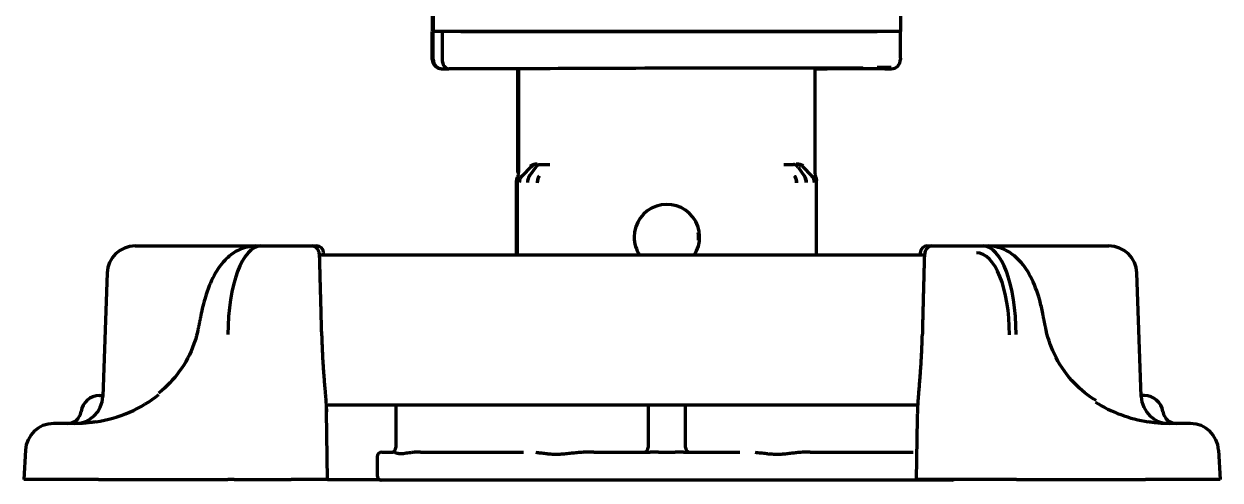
# Model space of a CAD drawing. Header units: inches. Extents: x -2898 to 7248, y 606 to 5598.
# Drawn here: x 2602.2 to 2730.2, y 2233.3 to 2282.1 of the extents above; entities that cross this region are included whole.
import ezdxf

# ---------------------------------------------------------------- set-up
doc = ezdxf.new("R2010")
doc.units = ezdxf.units.IN

msp = doc.modelspace()

# ---------------------------------------------------------------- linework, layer by layer
at = {"linetype": 'Continuous', "lineweight": 70}
for p, q in [((2646.05, 2361.74), (2646.05, 2281.29)), ((2645.95, 2358.4), (2645.95, 2281.34)), ((2696.05, 2358.85), (2696.05, 2281.29)), ((2646.05, 2281.34), (2645.95, 2281.34)), ((2645.95, 2281.29), (2646.05, 2281.29)), ((2645.95, 2278.3), (2645.95, 2281.29)), ((2646.05, 2278.3), (2646.05, 2281.29)), ((2647.85, 2281.29), (2646.05, 2281.29)), ((2647.01, 2281.29), (2647.01, 2278.29)), ((2647.01, 2281.29), (2647.01, 2278.29)), ((2694.25, 2281.29), (2647.85, 2281.29)), ((2649, 2281.29), (2693.55, 2281.29)), ((2696.05, 2281.29), (2694.25, 2281.29)), ((2696.05, 2278.44), (2696.05, 2281.29)), ((2696.05, 2278.44), (2696.05, 2278.3)), ((2647.38, 2277.29), (2647.61, 2277.29)), ((2647.48, 2277.29), (2647.71, 2277.29)), ((2647.58, 2277.29), (2647.61, 2277.29)), ((2647.58, 2277.29), (2647.61, 2277.29)), ((2656.2, 2277.29), (2647.71, 2277.29)), ((2656.2, 2277.29), (2647.71, 2277.29)), ((2655.07, 2277.29), (2655.07, 2266.21)), ((2655.17, 2277.29), (2655.17, 2266.21)), ((2686.92, 2266.21), (2686.92, 2277.39)), ((2694.38, 2277.29), (2686.92, 2277.29)), ((2694.38, 2277.29), (2686.92, 2277.29)), ((2694.38, 2277.29), (2694.61, 2277.29)), ((2657.51, 2267.07), (2658.54, 2267.05)), ((2683.55, 2267.05), (2684.59, 2267.07)), ((2656.49, 2266.79), (2655.55, 2265.85)), ((2657.01, 2266.77), (2656.34, 2265.83)), ((2656.35, 2265.83), (2656.34, 2265.83)), ((2685.09, 2266.77), (2685.75, 2265.83)), ((2685.6, 2266.79), (2686.54, 2265.85)), ((2685.75, 2265.83), (2685.75, 2265.83)), ((2654.95, 2257.34), (2654.95, 2265.35)), ((2655.05, 2257.34), (2655.05, 2265.35)), ((2687.05, 2257.34), (2687.05, 2265.35)), ((2614.14, 2258.34), (2619.64, 2258.34)), ((2619.64, 2258.34), (2623.48, 2258.34)), ((2623.48, 2258.34), (2627.09, 2258.34)), ((2627.09, 2258.34), (2627.61, 2258.34)), ((2627.61, 2258.34), (2629.76, 2258.34)), ((2629.76, 2258.34), (2633.04, 2258.34)), ((2633.04, 2258.34), (2633.57, 2258.34)), ((2698.92, 2258.34), (2699.45, 2258.34)), ((2699.45, 2258.34), (2702.73, 2258.34)), ((2702.73, 2258.34), (2704.88, 2258.34)), ((2704.88, 2258.34), (2705.4, 2258.34)), ((2705.06, 2258.34), (2709.02, 2258.34)), ((2709.02, 2258.34), (2712.85, 2258.34)), ((2712.85, 2258.34), (2718.35, 2258.34)), ((2698.62, 2257.34), (2633.88, 2257.34)), ((2633.9, 2256.91), (2633.9, 2256.92)), ((2634.33, 2257.34), (2634.32, 2257.61)), ((2698.17, 2257.61), (2698.17, 2257.34)), ((2698.59, 2256.92), (2698.6, 2256.91)), ((2611.15, 2255.45), (2610.68, 2242.24)), ((2721.81, 2242.24), (2721.35, 2255.45)), ((2620.86, 2249.33), (2620.86, 2249.33)), ((2711.63, 2249.33), (2711.63, 2249.33)), ((2634.11, 2248.71), (2634.12, 2248.72)), ((2698.38, 2248.72), (2698.38, 2248.71)), ((2610.34, 2242.34), (2610.69, 2242.34)), ((2634.58, 2241.34), (2697.92, 2241.34)), ((2634.62, 2240.61), (2634.61, 2241.34)), ((2642.06, 2241.34), (2642.06, 2236.79)), ((2669.05, 2241.34), (2669.05, 2236.79)), ((2673.05, 2236.79), (2673.05, 2241.34)), ((2722.15, 2242.34), (2721.81, 2242.34)), ((2634.75, 2233.34), (2634.62, 2240.61)), ((2697.88, 2240.95), (2697.88, 2240.93)), ((2607.9, 2239.34), (2605.41, 2239.34)), ((2697.75, 2233.34), (2697.86, 2239.89)), ((2727.09, 2239.34), (2724.59, 2239.34)), ((2602.41, 2236.5), (2602.25, 2233.34)), ((2640.55, 2236.29), (2641.71, 2236.29)), ((2644.68, 2236.29), (2655.71, 2236.29)), ((2663.25, 2236.29), (2669.27, 2236.29)), ((2670.15, 2236.29), (2671.95, 2236.29)), ((2672.82, 2236.29), (2678.84, 2236.29)), ((2686.38, 2236.29), (2697.41, 2236.29)), ((2730.08, 2236.5), (2730.25, 2233.34)), ((2640.05, 2235.79), (2640.05, 2233.79)), ((2610.24, 2233.34), (2602.25, 2233.34)), ((2610.24, 2233.34), (2624.05, 2233.34)), ((2624.74, 2233.34), (2624.05, 2233.34)), ((2624.74, 2233.34), (2630.85, 2233.34)), ((2634.75, 2233.34), (2630.85, 2233.34)), ((2634.75, 2233.34), (2640.23, 2233.34)), ((2640.55, 2233.29), (2640.45, 2233.29)), ((2701.55, 2233.29), (2640.55, 2233.29)), ((2701.65, 2233.34), (2697.75, 2233.34)), ((2707.75, 2233.34), (2701.65, 2233.34)), ((2708.45, 2233.34), (2707.75, 2233.34)), ((2708.45, 2233.34), (2722.26, 2233.34)), ((2730.25, 2233.34), (2722.26, 2233.34))]:
    msp.add_line(p, q, dxfattribs=at)
for centre, radius, start, end in [((2671.05, 2259.29), 3.5, 326.1431, 180), ((2671.05, 2259.29), 3.5, 180, 213.8625), ((2670.95, 2259.29), 3.5, 354.6056, 8.3475), ((2614.14, 2255.34), 3, 90, 178), ((2633.57, 2257.59), 0.75, 1, 90), ((2698.92, 2257.59), 0.75, 90, 179), ((2718.35, 2255.34), 3, 2, 90), ((2607.69, 2242.34), 3, 270, 358), ((2610.34, 2240.34), 2, 90, 171.7868), ((2724.81, 2242.34), 3, 182, 270), ((2722.15, 2240.34), 2, 8.2132, 90), ((2606.88, 2240.84), 1.5, 270, 351.7868), ((2725.62, 2240.84), 1.5, 188.2132, 270), ((2605.41, 2236.34), 3, 90, 177), ((2727.09, 2236.34), 3, 3, 90), ((2640.55, 2235.79), 0.5, 90, 180), ((2668.55, 2236.79), 0.5, 270, 360), ((2673.55, 2236.79), 0.5, 180, 270), ((2640.55, 2233.79), 0.5, 180, 270), ((2640.45, 2233.79), 0.5, 244.1573, 270), ((2701.55, 2233.79), 0.5, 270, 295.8427)]:
    msp.add_arc(centre, radius, start, end, dxfattribs=at)
for centre, major_axis, ratio, start_param, end_param in [((2646.95, 2278.3), (-1, 0), 0.999995, 0, 1.567711), ((2647.05, 2278.3), (-1, 0), 0.999995, 0, 1.567711), ((2648.44, 2277.29), (-1.5, 0), 0.003085, 0.00001, 0.785408), ((2647.71, 2278.29), (0, 1), 0.707107, 1.570796, 3.141593), ((2647.71, 2278.29), (0, 1), 0.707107, 1.570796, 3.141593), ((2648.54, 2277.29), (-1.5, 0), 0.003085, 0.00001, 0.785408), ((2671.05, 2277.29), (21, 0.06), 0.003085, 5.569494, 8.63937), ((2693.55, 2277.43), (1.5, 0), 0.003085, 6.283176, 7.853972), ((2693.55, 2277.29), (1.5, 0), 0.003085, 5.497778, 6.283176), ((2695.05, 2278.3), (-1, 0), 0.999995, 1.573882, 3.141593), ((2657.2, 2266.08), (-0.707, -0.707), 0.999695, 3.927142, 4.71239), ((2656.84, 2265.13), (-0.017, -1), 0.707053, 3.945502, 4.724738), ((2657.88, 2265.11), (-0.01, -1), 0.707088, 3.940402, 4.719667), ((2684.22, 2265.11), (0.01, -1), 0.707088, 1.563519, 2.342782), ((2685.25, 2265.13), (0.017, -1), 0.707053, 1.558447, 2.337683), ((2685.84, 2265.14), (0.508, -0.861), 0.999795, 1.037568, 1.82282), ((2627.78, 2248.34), (-0.2, 10), 0.36987, 6.275734, 7.79417), ((2704.71, 2248.34), (0.2, 10), 0.36987, 4.7722, 6.290637), ((2704.01, 2248.36), (0.21, 9.25), 0.399832, 4.773696, 6.292133), ((2607.95, 2251.34), (13.31, 1.42), 0.895011, 4.765915, 5.329805), ((2724.54, 2251.34), (-13.31, 1.42), 0.895011, 1.060573, 1.51727), ((2641.56, 2236.79), (0, -0.5), 0.999848, 0, 1.570796)]:
    msp.add_ellipse(centre, major_axis=major_axis, ratio=ratio, start_param=start_param, end_param=end_param, dxfattribs=at)
for points, knots in [([(2657.18, 2267.1), (2657.1, 2267.1), (2657.03, 2267.1), (2656.89, 2267.08), (2656.82, 2267.06), (2656.73, 2267.03), (2656.69, 2267.02), (2656.63, 2267), (2656.61, 2266.98), (2656.55, 2266.95), (2656.52, 2266.94), (2656.47, 2266.9), (2656.44, 2266.88), (2656.42, 2266.86)], [0, 0, 0, 0, 0.25, 0.25, 0.5, 0.5, 0.625, 0.625, 0.75, 0.75, 0.875, 0.875, 1, 1, 1, 1]), ([(2657.01, 2266.77), (2657.04, 2266.82), (2657.08, 2266.86), (2657.12, 2266.91), (2657.13, 2266.92), (2657.15, 2266.93), (2657.16, 2266.94), (2657.2, 2266.97), (2657.22, 2266.98), (2657.28, 2267.02), (2657.32, 2267.04), (2657.38, 2267.05), (2657.39, 2267.06), (2657.41, 2267.06), (2657.41, 2267.06), (2657.42, 2267.06), (2657.43, 2267.06), (2657.43, 2267.06), (2657.46, 2267.07), (2657.48, 2267.07), (2657.51, 2267.07)], [0, 0, 0, 0, 0.25, 0.25, 0.3125, 0.3125, 0.375, 0.375, 0.5, 0.5, 0.75, 0.75, 0.8125, 0.828125, 0.828125, 0.84375, 0.84375, 0.875, 0.875, 1, 1, 1, 1]), ([(2685.09, 2266.77), (2685.05, 2266.82), (2685.02, 2266.86), (2684.96, 2266.92), (2684.94, 2266.93), (2684.91, 2266.96), (2684.9, 2266.96), (2684.88, 2266.98), (2684.87, 2266.99), (2684.81, 2267.02), (2684.77, 2267.04), (2684.71, 2267.05), (2684.7, 2267.06), (2684.69, 2267.06), (2684.68, 2267.06), (2684.68, 2267.06), (2684.67, 2267.06), (2684.66, 2267.06), (2684.63, 2267.07), (2684.61, 2267.07), (2684.59, 2267.07)], [0, 0, 0, 0, 0.25, 0.25, 0.375, 0.375, 0.4375, 0.4375, 0.5, 0.5, 0.75, 0.75, 0.8125, 0.828125, 0.828125, 0.84375, 0.84375, 0.875, 0.875, 1, 1, 1, 1]), ([(2685.6, 2266.79), (2685.56, 2266.84), (2685.46, 2266.92), (2685.34, 2266.98), (2685.22, 2267.03), (2685.16, 2267.05), (2685.08, 2267.07), (2685.05, 2267.07), (2685.03, 2267.08), (2685.01, 2267.08), (2685, 2267.08), (2684.96, 2267.08), (2684.93, 2267.08), (2684.9, 2267.08)], [0, 0, 0, 0, 0.25, 0.5, 0.5, 0.75, 0.75, 0.8125, 0.84375, 0.84375, 0.875, 0.875, 1, 1, 1, 1]), ([(2685.68, 2266.86), (2685.63, 2266.9), (2685.57, 2266.94), (2685.46, 2267), (2685.4, 2267.02), (2685.27, 2267.06), (2685.21, 2267.08), (2685.06, 2267.1), (2684.99, 2267.1), (2684.91, 2267.1)], [0, 0, 0, 0, 0.25, 0.25, 0.5, 0.5, 0.75, 0.75, 1, 1, 1, 1]), ([(2654.99, 2265.64), (2654.99, 2265.64), (2654.99, 2265.64), (2654.98, 2265.62), (2654.97, 2265.57), (2654.96, 2265.5), (2654.95, 2265.43), (2654.95, 2265.38), (2654.95, 2265.35)], [0, 0, 0, 0, 0.000031, 0.000031, 0.250024, 0.500016, 0.750008, 1, 1, 1, 1]), ([(2655.09, 2265.64), (2655.09, 2265.64), (2655.09, 2265.64), (2655.08, 2265.62), (2655.07, 2265.57), (2655.06, 2265.5), (2655.05, 2265.43), (2655.05, 2265.38), (2655.05, 2265.35)], [0, 0, 0, 0, 0.000031, 0.000031, 0.250024, 0.500016, 0.750008, 1, 1, 1, 1]), ([(2655.09, 2265.64), (2655.12, 2265.73), (2655.14, 2265.83), (2655.16, 2265.97), (2655.17, 2266.04), (2655.17, 2266.13), (2655.17, 2266.16), (2655.17, 2266.18), (2655.17, 2266.19), (2655.17, 2266.2), (2655.17, 2266.21), (2655.17, 2266.21)], [0, 0, 0, 0, 0.5, 0.5, 0.75, 0.875, 0.9375, 0.9375, 0.96875, 0.96875, 1, 1, 1, 1]), ([(2655.55, 2265.85), (2655.5, 2265.8), (2655.46, 2265.75), (2655.39, 2265.64), (2655.36, 2265.59), (2655.31, 2265.47), (2655.29, 2265.4), (2655.26, 2265.27), (2655.26, 2265.21), (2655.26, 2265.14)], [0, 0, 0, 0, 0.25, 0.25, 0.5, 0.5, 0.75, 0.75, 1, 1, 1, 1]), ([(2657.37, 2265.81), (2657.37, 2265.81), (2657.37, 2265.81), (2657.36, 2265.79), (2657.33, 2265.74), (2657.29, 2265.66), (2657.25, 2265.58), (2657.22, 2265.49), (2657.2, 2265.4), (2657.18, 2265.3), (2657.17, 2265.21), (2657.17, 2265.14), (2657.17, 2265.11)], [0, 0, 0, 0, 0.00004, 0.00004, 0.125035, 0.25003, 0.375025, 0.50002, 0.625015, 0.75001, 0.875005, 1, 1, 1, 1]), ([(2684.72, 2265.81), (2684.72, 2265.81), (2684.72, 2265.81), (2684.74, 2265.79), (2684.77, 2265.74), (2684.81, 2265.66), (2684.84, 2265.58), (2684.87, 2265.49), (2684.9, 2265.4), (2684.91, 2265.3), (2684.92, 2265.21), (2684.93, 2265.14), (2684.93, 2265.11)], [0, 0, 0, 0, 0.000028, 0.000028, 0.125025, 0.250021, 0.375018, 0.500014, 0.625011, 0.750007, 0.875004, 1, 1, 1, 1]), ([(2686.54, 2265.85), (2686.59, 2265.8), (2686.63, 2265.75), (2686.69, 2265.67), (2686.7, 2265.64), (2686.73, 2265.59), (2686.75, 2265.56), (2686.79, 2265.47), (2686.81, 2265.4), (2686.82, 2265.31), (2686.83, 2265.27), (2686.83, 2265.23), (2686.83, 2265.22), (2686.84, 2265.21), (2686.84, 2265.2), (2686.84, 2265.18), (2686.84, 2265.16), (2686.84, 2265.14)], [0, 0, 0, 0, 0.25, 0.25, 0.375, 0.375, 0.5, 0.5, 0.75, 0.75, 0.875, 0.875, 0.90625, 0.90625, 0.9375, 0.9375, 1, 1, 1, 1]), ([(2687.01, 2265.64), (2686.98, 2265.73), (2686.96, 2265.83), (2686.94, 2265.97), (2686.93, 2266.04), (2686.92, 2266.13), (2686.92, 2266.16), (2686.92, 2266.18), (2686.92, 2266.19), (2686.92, 2266.2), (2686.92, 2266.21), (2686.92, 2266.21)], [0, 0, 0, 0, 0.5, 0.5, 0.75, 0.875, 0.9375, 0.9375, 0.96875, 0.96875, 1, 1, 1, 1]), ([(2687.01, 2265.64), (2687.01, 2265.64), (2687.01, 2265.64), (2687.01, 2265.62), (2687.02, 2265.57), (2687.04, 2265.5), (2687.05, 2265.43), (2687.05, 2265.38), (2687.05, 2265.35)], [0, 0, 0, 0, 0.000031, 0.000031, 0.250024, 0.500016, 0.750008, 1, 1, 1, 1]), ([(2627.09, 2258.34), (2626.43, 2258.31), (2625.25, 2258.06), (2623.78, 2256.96), (2622.62, 2255.4), (2621.76, 2253.41), (2621.36, 2251.84), (2621.22, 2251.12)], [0, 0, 0, 0, 0.189106, 0.366438, 0.567543, 0.814714, 1, 1, 1, 1]), ([(2633.9, 2256.92), (2633.9, 2256.96), (2633.9, 2257.12), (2633.87, 2257.41), (2633.83, 2257.69), (2633.72, 2257.96), (2633.54, 2258.18), (2633.31, 2258.31), (2633.13, 2258.34), (2633.04, 2258.34)], [0, 0, 0, 0, 0.056059, 0.233526, 0.445472, 0.608863, 0.73785, 0.866889, 1, 1, 1, 1]), ([(2699.45, 2258.34), (2699.45, 2258.34), (2699.36, 2258.36), (2699.18, 2258.3), (2698.97, 2258.19), (2698.83, 2258.04), (2698.74, 2257.88), (2698.68, 2257.72), (2698.63, 2257.5), (2698.6, 2257.22), (2698.59, 2257), (2698.59, 2256.91)], [0, 0, 0, 0, 0.001553, 0.142469, 0.255761, 0.354808, 0.444992, 0.536165, 0.674829, 0.879893, 1, 1, 1, 1]), ([(2711.27, 2251.12), (2711.18, 2251.61), (2710.85, 2253.05), (2710.05, 2255.13), (2708.81, 2256.91), (2707.19, 2258.08), (2706.02, 2258.32), (2705.4, 2258.34)], [0, 0, 0, 0, 0.128675, 0.386923, 0.634463, 0.824559, 1, 1, 1, 1]), ([(2620.86, 2249.33), (2620.76, 2248.83), (2620.31, 2247.27), (2619.02, 2244.84), (2617.51, 2243.28), (2616.66, 2242.59)], [0, 0, 0, 0, 0.188924, 0.604869, 1, 1, 1, 1]), ([(2716.97, 2241.79), (2716.12, 2242.32), (2714.47, 2243.63), (2712.6, 2246.26), (2711.86, 2248.3), (2711.63, 2249.33)], [0, 0, 0, 0, 0.308242, 0.670857, 1, 1, 1, 1]), ([(2634.11, 2248.71), (2634.12, 2248.48), (2634.13, 2248.26), (2634.14, 2247.81), (2634.16, 2247.37), (2634.19, 2246.71), (2634.21, 2246.29), (2634.23, 2245.97), (2634.24, 2245.86), (2634.25, 2245.71), (2634.25, 2245.65), (2634.26, 2245.55), (2634.27, 2245.29), (2634.3, 2244.84), (2634.35, 2244.27), (2634.39, 2243.72), (2634.42, 2243.37), (2634.44, 2243.16), (2634.44, 2243.12), (2634.45, 2243.03), (2634.46, 2242.91), (2634.47, 2242.79), (2634.49, 2242.56), (2634.51, 2242.26), (2634.55, 2241.85), (2634.56, 2241.6), (2634.58, 2241.42), (2634.58, 2241.34), (2634.59, 2241.25), (2634.59, 2241.2), (2634.59, 2241.17), (2634.6, 2241.04), (2634.61, 2240.85), (2634.62, 2240.69), (2634.62, 2240.61)], [0, 0, 0, 0, 0.0625, 0.0625, 0.125, 0.1875, 0.25, 0.25, 0.28125, 0.28125, 0.296875, 0.296875, 0.3125, 0.375, 0.4375, 0.5, 0.5625, 0.5625, 0.578125, 0.578125, 0.59375, 0.625, 0.625, 0.6875, 0.75, 0.8125, 0.8125, 0.84375, 0.859375, 0.859375, 0.875, 0.875, 0.9375, 1, 1, 1, 1]), ([(2697.97, 2242.11), (2697.99, 2242.31), (2698, 2242.52), (2698.04, 2242.96), (2698.06, 2243.2), (2698.1, 2243.68), (2698.12, 2243.94), (2698.15, 2244.27), (2698.15, 2244.34), (2698.16, 2244.48), (2698.17, 2244.54), (2698.18, 2244.75), (2698.19, 2244.89), (2698.22, 2245.31), (2698.24, 2245.6), (2698.28, 2246.19), (2698.29, 2246.5), (2698.32, 2246.96), (2698.32, 2247.12), (2698.33, 2247.35), (2698.34, 2247.43), (2698.34, 2247.59), (2698.35, 2247.67), (2698.36, 2248.07), (2698.37, 2248.39), (2698.38, 2248.71)], [0, 0, 0, 0, 0.125, 0.125, 0.25, 0.25, 0.375, 0.375, 0.40625, 0.40625, 0.4375, 0.4375, 0.5, 0.5, 0.625, 0.625, 0.75, 0.75, 0.8125, 0.8125, 0.84375, 0.84375, 0.875, 0.875, 1, 1, 1, 1]), ([(2697.89, 2241.34), (2697.89, 2241.34), (2697.89, 2241.33), (2697.89, 2241.28), (2697.88, 2241.24), (2697.88, 2241.15), (2697.88, 2241.11), (2697.88, 2241.02), (2697.88, 2240.98), (2697.88, 2240.93)], [0, 0, 0, 0, 0.065202, 0.065202, 0.376801, 0.376801, 0.688401, 0.688401, 1, 1, 1, 1]), ([(2697.91, 2240.96), (2697.91, 2241), (2697.91, 2241.04), (2697.91, 2241.12), (2697.92, 2241.16), (2697.92, 2241.24), (2697.92, 2241.28), (2697.92, 2241.36), (2697.93, 2241.39), (2697.93, 2241.5), (2697.94, 2241.58), (2697.94, 2241.72), (2697.95, 2241.78), (2697.95, 2241.85)], [0, 0, 0, 0, 0.125, 0.125, 0.25, 0.25, 0.375, 0.375, 0.5, 0.5, 0.75, 0.75, 1, 1, 1, 1]), ([(2697.86, 2239.89), (2697.86, 2239.93), (2697.86, 2239.98), (2697.87, 2240.06), (2697.87, 2240.1), (2697.87, 2240.15), (2697.87, 2240.17), (2697.87, 2240.21), (2697.88, 2240.23), (2697.88, 2240.29), (2697.88, 2240.33), (2697.89, 2240.43), (2697.89, 2240.48), (2697.89, 2240.56), (2697.89, 2240.57), (2697.89, 2240.6), (2697.9, 2240.62), (2697.9, 2240.67), (2697.9, 2240.7), (2697.9, 2240.77), (2697.9, 2240.81), (2697.91, 2240.88), (2697.91, 2240.92), (2697.91, 2240.96)], [0, 0, 0, 0, 0.25, 0.25, 0.375, 0.375, 0.4375, 0.4375, 0.5, 0.5, 0.625, 0.625, 0.75, 0.75, 0.78125, 0.78125, 0.8125, 0.8125, 0.875, 0.875, 0.9375, 0.9375, 1, 1, 1, 1]), ([(2609.94, 2239.52), (2609.76, 2239.49), (2609.58, 2239.47), (2609.23, 2239.43), (2609.06, 2239.41), (2608.85, 2239.39), (2608.78, 2239.38), (2608.72, 2239.38), (2608.67, 2239.37), (2608.65, 2239.37), (2608.54, 2239.36), (2608.46, 2239.36), (2608.21, 2239.35), (2608.06, 2239.34), (2607.9, 2239.34)], [0, 0, 0, 0, 0.25, 0.25, 0.5, 0.5, 0.5625, 0.59375, 0.59375, 0.625, 0.625, 0.75, 0.75, 1, 1, 1, 1]), ([(2724.59, 2239.34), (2724.55, 2239.34), (2724.51, 2239.34), (2724.44, 2239.34), (2724.32, 2239.35), (2724.12, 2239.35), (2723.95, 2239.36), (2723.78, 2239.38), (2723.7, 2239.38), (2723.44, 2239.41), (2723.26, 2239.42), (2722.91, 2239.47), (2722.74, 2239.49), (2722.56, 2239.52)], [0, 0, 0, 0, 0.0625, 0.0625, 0.125, 0.25, 0.375, 0.375, 0.5, 0.5, 0.75, 0.75, 1, 1, 1, 1]), ([(2643.82, 2236.25), (2643.7, 2236.23), (2643.58, 2236.22), (2643.36, 2236.18), (2643.25, 2236.17), (2643.05, 2236.14), (2642.96, 2236.12), (2642.82, 2236.11), (2642.78, 2236.11), (2642.69, 2236.1), (2642.65, 2236.1), (2642.57, 2236.1), (2642.53, 2236.1), (2642.46, 2236.11), (2642.42, 2236.11), (2642.32, 2236.12), (2642.26, 2236.14), (2642.17, 2236.16), (2642.14, 2236.17), (2642.09, 2236.18), (2642.07, 2236.19), (2642, 2236.22), (2641.96, 2236.23), (2641.93, 2236.25)], [0, 0, 0, 0, 0.125, 0.125, 0.25, 0.25, 0.375, 0.375, 0.4375, 0.4375, 0.5, 0.5, 0.5625, 0.5625, 0.625, 0.625, 0.75, 0.75, 0.8125, 0.8125, 0.875, 0.875, 1, 1, 1, 1]), ([(2644.68, 2236.29), (2644.54, 2236.29), (2644.39, 2236.29), (2644.18, 2236.28), (2644.1, 2236.28), (2643.96, 2236.26), (2643.89, 2236.26), (2643.82, 2236.25)], [0, 0, 0, 0, 0.5, 0.5, 0.75, 0.75, 1, 1, 1, 1]), ([(2661.6, 2236.23), (2661.39, 2236.21), (2661.19, 2236.19), (2660.79, 2236.15), (2660.59, 2236.13), (2660.19, 2236.08), (2659.99, 2236.07), (2659.74, 2236.05), (2659.69, 2236.05), (2659.6, 2236.04), (2659.55, 2236.04), (2659.4, 2236.03), (2659.3, 2236.03), (2659.11, 2236.03), (2659.01, 2236.03), (2658.82, 2236.04), (2658.73, 2236.04), (2658.45, 2236.07), (2658.27, 2236.08), (2658, 2236.11), (2657.91, 2236.13), (2657.73, 2236.15), (2657.64, 2236.16), (2657.38, 2236.19), (2657.21, 2236.21), (2657.04, 2236.23)], [0, 0, 0, 0, 0.125, 0.125, 0.25, 0.25, 0.375, 0.375, 0.40625, 0.40625, 0.4375, 0.4375, 0.5, 0.5, 0.5625, 0.5625, 0.625, 0.625, 0.75, 0.75, 0.8125, 0.8125, 0.875, 0.875, 1, 1, 1, 1]), ([(2663.25, 2236.29), (2662.97, 2236.29), (2662.7, 2236.29), (2662.29, 2236.27), (2662.15, 2236.27), (2661.87, 2236.25), (2661.74, 2236.24), (2661.6, 2236.23)], [0, 0, 0, 0, 0.5, 0.5, 0.75, 0.75, 1, 1, 1, 1]), ([(2669.55, 2236.29), (2669.5, 2236.29), (2669.46, 2236.29), (2669.36, 2236.29), (2669.32, 2236.29), (2669.27, 2236.29)], [0, 0, 0, 0, 0.5, 0.5, 1, 1, 1, 1]), ([(2672.82, 2236.29), (2672.78, 2236.29), (2672.73, 2236.29), (2672.64, 2236.29), (2672.59, 2236.29), (2672.55, 2236.29)], [0, 0, 0, 0, 0.5, 0.5, 1, 1, 1, 1]), ([(2685.05, 2236.23), (2684.89, 2236.21), (2684.72, 2236.19), (2684.37, 2236.15), (2684.19, 2236.13), (2683.83, 2236.08), (2683.65, 2236.07), (2683.41, 2236.05), (2683.36, 2236.05), (2683.27, 2236.04), (2683.22, 2236.04), (2683.08, 2236.03), (2682.89, 2236.03), (2682.69, 2236.03), (2682.5, 2236.04), (2682.4, 2236.04), (2682.21, 2236.06), (2682.11, 2236.07), (2681.96, 2236.08), (2681.91, 2236.08), (2681.81, 2236.09), (2681.76, 2236.1), (2681.51, 2236.13), (2681.31, 2236.15), (2680.9, 2236.19), (2680.7, 2236.21), (2680.49, 2236.23)], [0, 0, 0, 0, 0.125, 0.125, 0.25, 0.25, 0.375, 0.375, 0.40625, 0.40625, 0.4375, 0.4375, 0.5, 0.5625, 0.5625, 0.625, 0.625, 0.6875, 0.6875, 0.71875, 0.71875, 0.75, 0.75, 0.875, 0.875, 1, 1, 1, 1]), ([(2686.38, 2236.29), (2686.16, 2236.29), (2685.94, 2236.29), (2685.61, 2236.27), (2685.5, 2236.27), (2685.28, 2236.25), (2685.17, 2236.24), (2685.05, 2236.23)], [0, 0, 0, 0, 0.5, 0.5, 0.75, 0.75, 1, 1, 1, 1])]:
    msp.add_open_spline(points, degree=3, knots=knots, dxfattribs=at)
for points, degree in [([(2656.34, 2265.83), (2656.33, 2265.81), (2656.29, 2265.76), (2656.25, 2265.68), (2656.22, 2265.6), (2656.19, 2265.51), (2656.16, 2265.42), (2656.15, 2265.32), (2656.13, 2265.23), (2656.13, 2265.16), (2656.13, 2265.13)], 3), ([(2685.75, 2265.83), (2685.77, 2265.81), (2685.8, 2265.76), (2685.84, 2265.68), (2685.88, 2265.6), (2685.91, 2265.51), (2685.93, 2265.42), (2685.95, 2265.32), (2685.96, 2265.23), (2685.96, 2265.16), (2685.96, 2265.13)], 3), ([(2634.12, 2248.72), (2634.01, 2252.82), (2633.9, 2256.92)], 2), ([(2698.59, 2256.92), (2698.48, 2252.82), (2698.38, 2248.72)], 2), ([(2621.26, 2251.34), (2621.08, 2250.38), (2620.86, 2249.33)], 2), ([(2711.64, 2249.33), (2711.43, 2250.28), (2711.27, 2251.12)], 2), ([(2697.95, 2241.85), (2697.96, 2241.94), (2697.96, 2242.03), (2697.97, 2242.11)], 3), ([(2670.15, 2236.29), (2669.95, 2236.29), (2669.75, 2236.29), (2669.55, 2236.29)], 3), ([(2672.55, 2236.29), (2672.35, 2236.29), (2672.15, 2236.29), (2671.95, 2236.29)], 3)]:
    msp.add_open_spline(points, degree=degree, dxfattribs=at)

doc.saveas('drawing.dxf')
